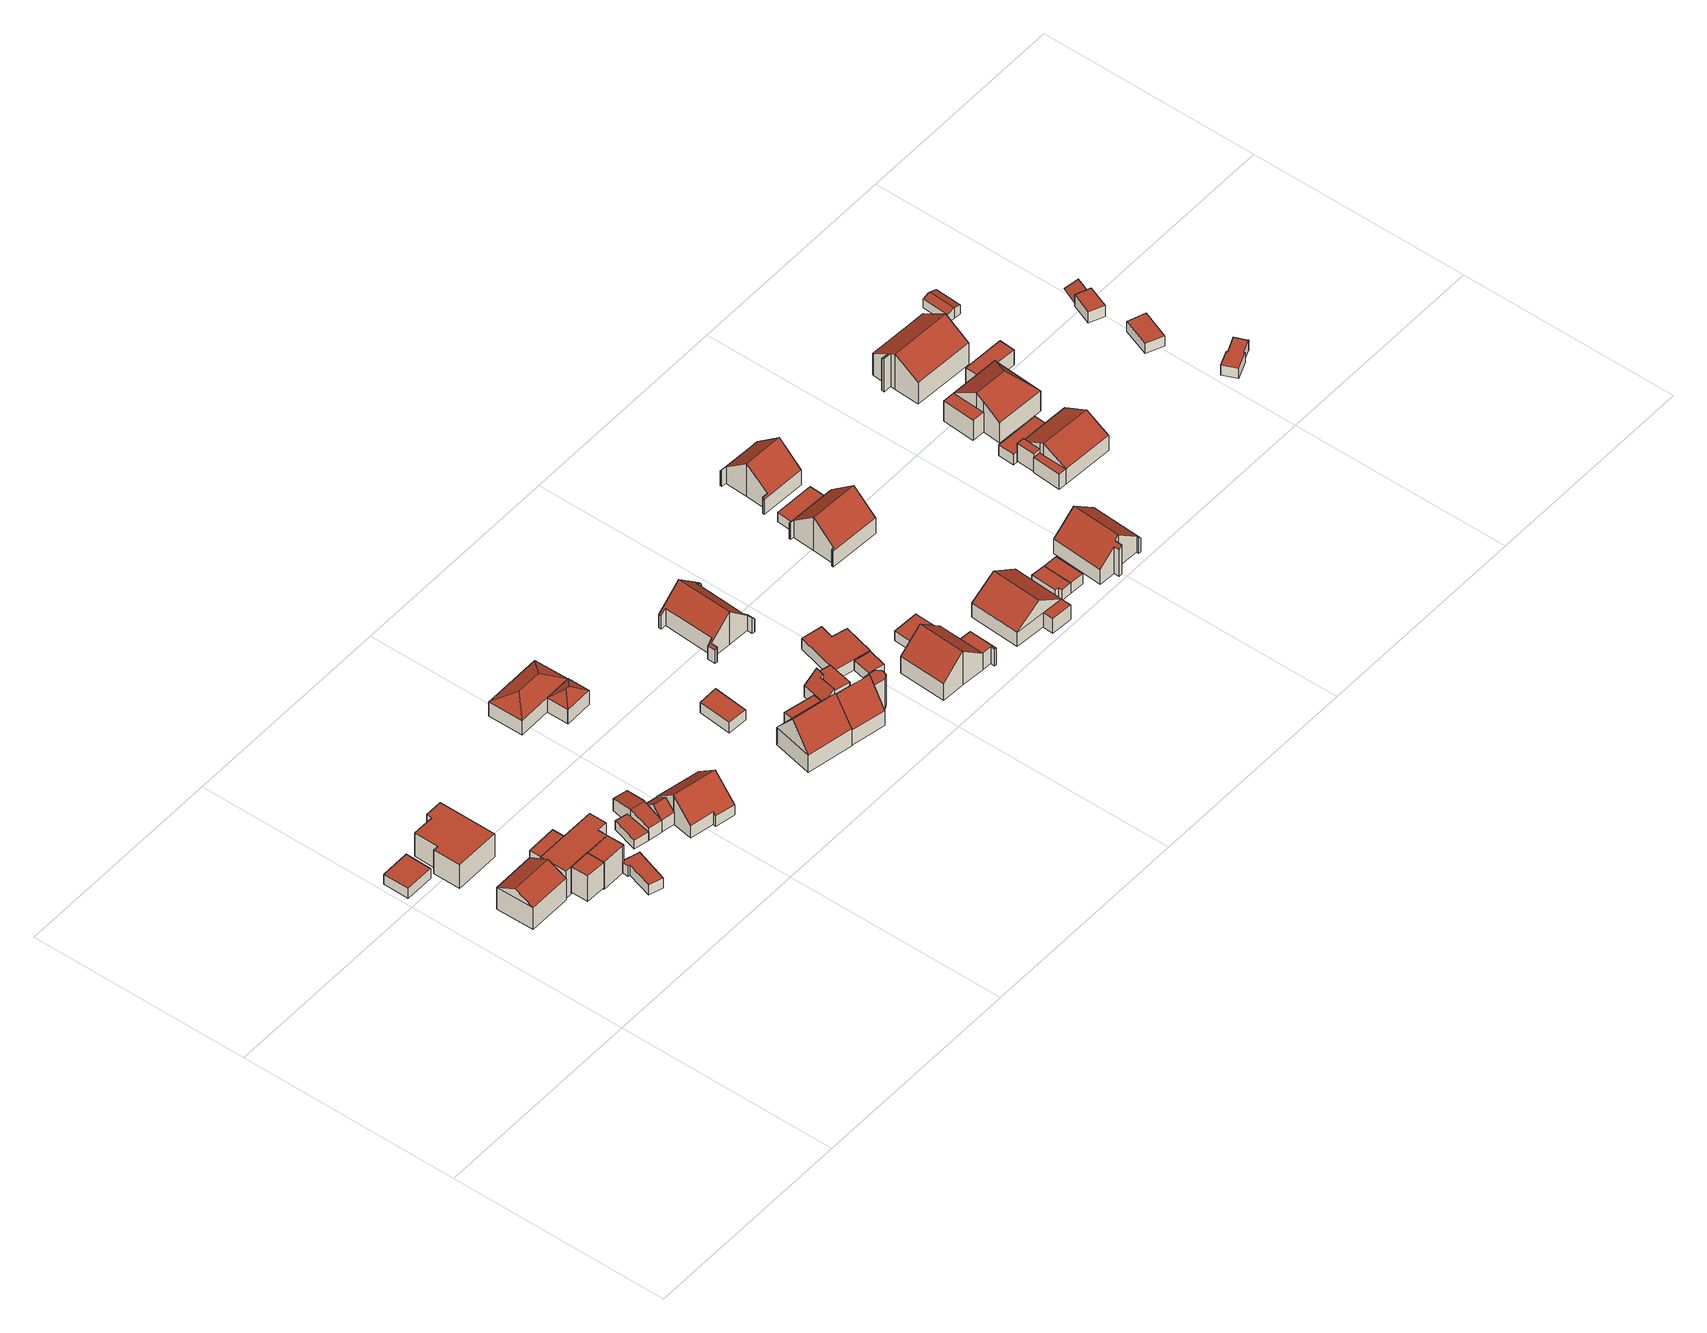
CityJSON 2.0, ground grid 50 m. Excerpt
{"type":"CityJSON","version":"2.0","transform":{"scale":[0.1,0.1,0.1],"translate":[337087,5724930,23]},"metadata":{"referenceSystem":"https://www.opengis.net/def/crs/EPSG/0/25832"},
"CityObjects":{
"building1":{"type":"Building","attributes":{"Geometrietyp2DReferenz":"3000","Gemeindeschluessel":"05170048","function":"31001_2463","roofType":"1000","measuredHeight":2.54},"address":[{"country":"Germany","locality":"Wesel","thoroughfareNumber":"7","thoroughfareName":"Am Lippehafen"}],"geometry":[{"type":"Solid","lod":"2","boundaries":[[[[0,1,2,3]],[[4,5,1,0]],[[6,7,5,4]],[[3,2,7,6]],[[4,0,3,6]],[[1,5,7,2]]]],"semantics":{"surfaces":[{"type":"WallSurface"},{"type":"RoofSurface"},{"type":"GroundSurface"}],"values":[[0,0,0,0,1,2]]}}]},
"building2":{"type":"Building","attributes":{"Geometrietyp2DReferenz":"3000","Gemeindeschluessel":"05170048","function":"31001_1010","roofType":"3100","measuredHeight":7.98},"address":[{"country":"Germany","locality":"Wesel","thoroughfareNumber":"11","thoroughfareName":"Am Lippehafen"}],"geometry":[{"type":"Solid","lod":"2","boundaries":[[[[8,9,10,11]],[[12,13,9,8]],[[14,15,13,12]],[[11,10,15,14]],[[8,16,12]],[[14,17,11]],[[11,17,16,8]],[[12,16,17,14]],[[9,13,15,10]]]],"semantics":{"surfaces":[{"type":"WallSurface"},{"type":"RoofSurface"},{"type":"GroundSurface"}],"values":[[0,0,0,0,0,0,1,1,2]]}}]},
"building3":{"type":"Building","attributes":{"Geometrietyp2DReferenz":"3000","Gemeindeschluessel":"05170048","function":"31001_1010","roofType":"1000","measuredHeight":6.18},"address":[{"country":"Germany","locality":"Wesel","thoroughfareNumber":"7","thoroughfareName":"Am Lippehafen"}],"geometry":[{"type":"Solid","lod":"2","boundaries":[[[[18,19,20,21]],[[22,23,19,18]],[[24,25,23,22]],[[26,27,25,24]],[[28,29,27,26]],[[30,31,29,28]],[[32,33,31,30]],[[21,20,33,32]],[[30,28,26,24,22,18,21,32]],[[19,23,25,27,29,31,33,20]]]],"semantics":{"surfaces":[{"type":"WallSurface"},{"type":"RoofSurface"},{"type":"GroundSurface"}],"values":[[0,0,0,0,0,0,0,0,1,2]]}}]},
"building4":{"type":"Building","attributes":{"Geometrietyp2DReferenz":"3000","Gemeindeschluessel":"05170048","function":"31001_1010","roofType":"1000","measuredHeight":6.7},"address":[{"country":"Germany","locality":"Wesel","thoroughfareNumber":"11","thoroughfareName":"Am Lippehafen"}],"geometry":[{"type":"Solid","lod":"2","boundaries":[[[[34,35,36,37]],[[38,39,35,34]],[[40,41,39,38]],[[37,36,41,40]],[[38,34,37,40]],[[35,39,41,36]]]],"semantics":{"surfaces":[{"type":"WallSurface"},{"type":"RoofSurface"},{"type":"GroundSurface"}],"values":[[0,0,0,0,1,2]]}}]},
"building5":{"type":"Building","attributes":{"Gemeindeschluessel":"05170048","Geometrietyp2DReferenz":"3000","function":"31001_1010"},"address":[{"country":"Germany","locality":"Wesel","thoroughfareNumber":"11","thoroughfareName":"Am Lippehafen"}],"children":["building5-1","building5-2","building5-3"]},
"building5-1":{"type":"BuildingPart","attributes":{"roofType":"1000","measuredHeight":7.15},"parents":["building5"],"geometry":[{"type":"Solid","lod":"2","boundaries":[[[[42,43,44,45]],[[46,47,43,42]],[[48,49,47,46]],[[50,51,52,53]],[[54,55,51,50]],[[56,57,55,54]],[[58,59,57,56]],[[56,54,50,53,48,46,42,45,58]],[[43,47,49,52,51,55,57,59,44]],[[53,52,49,48]],[[45,44,59,58]]]],"semantics":{"surfaces":[{"type":"WallSurface"},{"type":"RoofSurface"},{"type":"GroundSurface"},{"type":"ClosureSurface"}],"values":[[0,0,0,0,0,0,0,1,2,3,3]]}}]},
"building5-2":{"type":"BuildingPart","attributes":{"roofType":"1000","measuredHeight":7.15},"parents":["building5"],"geometry":[{"type":"Solid","lod":"2","boundaries":[[[[60,61,62,63]],[[53,52,61,60]],[[63,62,49,48]],[[53,60,63,48]],[[61,52,49,62]],[[48,49,52,53]]]],"semantics":{"surfaces":[{"type":"WallSurface"},{"type":"RoofSurface"},{"type":"GroundSurface"},{"type":"ClosureSurface"}],"values":[[0,0,0,1,2,3]]}}]},
"building5-3":{"type":"BuildingPart","attributes":{"roofType":"1000","measuredHeight":7.15},"parents":["building5"],"geometry":[{"type":"Solid","lod":"2","boundaries":[[[[45,44,64,65]],[[66,67,59,58]],[[68,69,67,66]],[[70,71,69,68]],[[65,64,71,70]],[[68,66,58,45,65,70]],[[44,59,67,69,71,64]],[[58,59,44,45]]]],"semantics":{"surfaces":[{"type":"WallSurface"},{"type":"RoofSurface"},{"type":"GroundSurface"},{"type":"ClosureSurface"}],"values":[[0,0,0,0,0,1,2,3]]}}]},
"building6":{"type":"Building","attributes":{"Geometrietyp2DReferenz":"3000","Gemeindeschluessel":"05170048","function":"31001_2463","roofType":"1000","measuredHeight":2.77},"address":[{"country":"Germany","locality":"Wesel","thoroughfareNumber":"11","thoroughfareName":"Am Lippehafen"}],"geometry":[{"type":"Solid","lod":"2","boundaries":[[[[72,73,74,75]],[[76,77,73,72]],[[78,79,77,76]],[[80,81,79,78]],[[82,83,81,80]],[[84,85,83,82]],[[86,87,85,84]],[[88,89,87,86]],[[75,74,89,88]],[[86,84,82,80,78,76,72,75,88]],[[73,77,79,81,83,85,87,89,74]]]],"semantics":{"surfaces":[{"type":"WallSurface"},{"type":"RoofSurface"},{"type":"GroundSurface"}],"values":[[0,0,0,0,0,0,0,0,0,1,2]]}}]},
"building7":{"type":"Building","attributes":{"Geometrietyp2DReferenz":"3000","Gemeindeschluessel":"05170048","function":"51009_1610","roofType":"1000","measuredHeight":2.37},"geometry":[{"type":"Solid","lod":"2","boundaries":[[[[90,91,92,93]],[[94,95,91,90]],[[96,97,95,94]],[[93,92,97,96]],[[94,90,93,96]],[[91,95,97,92]]]],"semantics":{"surfaces":[{"type":"WallSurface"},{"type":"RoofSurface"},{"type":"GroundSurface"}],"values":[[0,0,0,0,1,2]]}}]},
"building8":{"type":"Building","attributes":{"Geometrietyp2DReferenz":"3000","Gemeindeschluessel":"05170048","function":"31001_2463","roofType":"3100","measuredHeight":4.3},"address":[{"country":"Germany","locality":"Wesel","thoroughfareNumber":"13","thoroughfareName":"Am Lippehafen"}],"geometry":[{"type":"Solid","lod":"2","boundaries":[[[[98,99,100,101]],[[102,91,99,98]],[[103,104,91,102]],[[105,106,104,103]],[[107,108,106,105]],[[109,110,108,107]],[[101,100,110,109]],[[102,98,101,103]],[[109,107,105,103,101]],[[99,91,104,106,108,110,100]]]],"semantics":{"surfaces":[{"type":"WallSurface"},{"type":"RoofSurface"},{"type":"GroundSurface"}],"values":[[0,0,0,0,0,0,0,1,1,2]]}}]},
"building9":{"type":"Building","attributes":{"Geometrietyp2DReferenz":"3000","Gemeindeschluessel":"05170048","function":"31001_1010","roofType":"3100","measuredHeight":5.19},"address":[{"country":"Germany","locality":"Wesel","thoroughfareNumber":"13","thoroughfareName":"Am Lippehafen"}],"geometry":[{"type":"Solid","lod":"2","boundaries":[[[[111,112,113,114]],[[115,116,112,111]],[[98,117,116,115]],[[114,113,117,98]],[[111,118,115]],[[98,119,114]],[[114,119,118,111]],[[115,118,119,98]],[[112,116,117,113]]]],"semantics":{"surfaces":[{"type":"WallSurface"},{"type":"RoofSurface"},{"type":"GroundSurface"}],"values":[[0,0,0,0,0,0,1,1,2]]}}]},
"building10":{"type":"Building","attributes":{"Geometrietyp2DReferenz":"3000","Gemeindeschluessel":"05170048","function":"31001_1010","roofType":"3100","measuredHeight":7.66},"address":[{"country":"Germany","locality":"Wesel","thoroughfareNumber":"13","thoroughfareName":"Am Lippehafen"}],"geometry":[{"type":"Solid","lod":"2","boundaries":[[[[120,116,121,122]],[[123,124,116,120]],[[125,112,124,123]],[[126,127,112,125]],[[128,129,127,126]],[[130,131,129,128]],[[132,133,131,130]],[[134,135,133,132]],[[122,121,135,134]],[[120,122,134,132,130,128,123]],[[126,125,123,128]],[[116,124,112,127,129,131,133,135,121]]]],"semantics":{"surfaces":[{"type":"WallSurface"},{"type":"RoofSurface"},{"type":"GroundSurface"}],"values":[[0,0,0,0,0,0,0,0,0,1,1,2]]}}]},
"building11":{"type":"Building","attributes":{"Gemeindeschluessel":"05170048","Geometrietyp2DReferenz":"3000","function":"31001_1010"},"address":[{"country":"Germany","locality":"Wesel","thoroughfareNumber":"27a","thoroughfareName":"An der Brauerei"}],"children":["building11-1","building11-2"]},
"building11-1":{"type":"BuildingPart","attributes":{"roofType":"3200","measuredHeight":5.83},"parents":["building11"],"geometry":[{"type":"Solid","lod":"2","boundaries":[[[[136,137,138,139]],[[140,141,137,136]],[[142,143,141,140]],[[139,138,144,145]],[[146,140,136,147]],[[136,139,147]],[[147,139,145,142,146]],[[142,140,146]],[[137,141,143,144,138]],[[142,145,144,143]]]],"semantics":{"surfaces":[{"type":"WallSurface"},{"type":"RoofSurface"},{"type":"GroundSurface"},{"type":"ClosureSurface"}],"values":[[0,0,0,0,1,1,1,1,2,3]]}}]},
"building11-2":{"type":"BuildingPart","attributes":{"roofType":"3200","measuredHeight":5.51},"parents":["building11"],"geometry":[{"type":"MultiSurface","lod":"2","boundaries":[[[148,144,149,150]],[[151,152,143,153]],[[154,155,152,151]],[[150,149,155,154]],[[156,154,151,157]],[[151,153,157]],[[157,153,148,156]],[[148,150,154,156]],[[144,143,152,155,149]],[[148,153,142,145]],[[143,144,145,142]]],"semantics":{"surfaces":[{"type":"WallSurface"},{"type":"RoofSurface"},{"type":"GroundSurface"},{"type":"ClosureSurface"}],"values":[0,0,0,0,1,1,1,1,2,0,3]}}]},
"building12":{"type":"Building","attributes":{"Geometrietyp2DReferenz":"3000","Gemeindeschluessel":"05170048","function":"31001_1010","roofType":"3100","measuredHeight":10.49},"address":[{"country":"Germany","locality":"Wesel","thoroughfareNumber":"15","thoroughfareName":"Am Lippehafen"}],"geometry":[{"type":"Solid","lod":"2","boundaries":[[[[158,159,160,161]],[[162,163,159,158]],[[164,165,163,162]],[[161,160,165,164]],[[158,166,162]],[[164,167,161]],[[161,167,166,158]],[[162,166,167,164]],[[159,163,165,160]]]],"semantics":{"surfaces":[{"type":"WallSurface"},{"type":"RoofSurface"},{"type":"GroundSurface"}],"values":[[0,0,0,0,0,0,1,1,2]]}}]},
"building13":{"type":"Building","attributes":{"Geometrietyp2DReferenz":"3000","Gemeindeschluessel":"05170048","function":"31001_2463","roofType":"1000","measuredHeight":2.71},"address":[{"country":"Germany","locality":"Wesel","thoroughfareNumber":"15","thoroughfareName":"Am Lippehafen"}],"geometry":[{"type":"Solid","lod":"2","boundaries":[[[[168,169,170,171]],[[172,173,169,168]],[[174,175,173,172]],[[171,170,175,174]],[[172,168,171,174]],[[169,173,175,170]]]],"semantics":{"surfaces":[{"type":"WallSurface"},{"type":"RoofSurface"},{"type":"GroundSurface"}],"values":[[0,0,0,0,1,2]]}}]},
"building14":{"type":"Building","attributes":{"Geometrietyp2DReferenz":"3000","Gemeindeschluessel":"05170048","function":"51009_1610","roofType":"1000","measuredHeight":2.67},"geometry":[{"type":"Solid","lod":"2","boundaries":[[[[176,177,178,179]],[[180,181,177,176]],[[182,183,181,180]],[[184,185,183,182]],[[179,178,185,184]],[[182,180,176,179,184]],[[177,181,183,185,178]]]],"semantics":{"surfaces":[{"type":"WallSurface"},{"type":"RoofSurface"},{"type":"GroundSurface"}],"values":[[0,0,0,0,0,1,2]]}}]},
"building15":{"type":"Building","attributes":{"Geometrietyp2DReferenz":"3000","Gemeindeschluessel":"05170048","function":"31001_1010","roofType":"3100","measuredHeight":9.93},"address":[{"country":"Germany","locality":"Wesel","thoroughfareNumber":"17","thoroughfareName":"Am Lippehafen"}],"geometry":[{"type":"Solid","lod":"2","boundaries":[[[[186,187,188,189]],[[190,191,187,186]],[[192,193,191,190]],[[194,195,193,192]],[[196,197,195,194]],[[198,199,197,196]],[[200,201,199,198]],[[202,203,201,200]],[[204,205,203,202]],[[206,207,205,204]],[[208,209,207,206]],[[210,211,209,208]],[[189,188,211,210]],[[210,208,206,204,202,200,198,196,194,189]],[[192,190,186,189,194]],[[187,191,193,195,197,199,201,203,205,207,209,211,188]]]],"semantics":{"surfaces":[{"type":"WallSurface"},{"type":"RoofSurface"},{"type":"GroundSurface"}],"values":[[0,0,0,0,0,0,0,0,0,0,0,0,0,1,1,2]]}}]},
"building16":{"type":"Building","attributes":{"Geometrietyp2DReferenz":"3000","Gemeindeschluessel":"05170048","function":"31001_2723","roofType":"2100","measuredHeight":5.75},"address":[{"country":"Germany","locality":"Wesel","thoroughfareNumber":"15","thoroughfareName":"Am Lippehafen"}],"geometry":[{"type":"Solid","lod":"2","boundaries":[[[[212,213,214,215]],[[216,177,213,212]],[[217,218,177,216]],[[219,220,218,217]],[[221,222,220,219]],[[223,224,222,221]],[[215,214,224,223]],[[221,219,217,216,212,215,223]],[[213,177,218,220,222,224,214]]]],"semantics":{"surfaces":[{"type":"WallSurface"},{"type":"RoofSurface"},{"type":"GroundSurface"}],"values":[[0,0,0,0,0,0,0,1,2]]}}]},
"building17":{"type":"Building","attributes":{"Geometrietyp2DReferenz":"3000","Gemeindeschluessel":"05170048","function":"31001_2723","roofType":"1000","measuredHeight":4.62},"address":[{"country":"Germany","locality":"Wesel","thoroughfareNumber":"17","thoroughfareName":"Am Lippehafen"}],"geometry":[{"type":"Solid","lod":"2","boundaries":[[[[225,226,227,228]],[[229,230,226,225]],[[231,232,230,229]],[[233,234,232,231]],[[235,236,234,233]],[[237,238,236,235]],[[228,227,238,237]],[[235,233,231,229,225,228,237]],[[226,230,232,234,236,238,227]]]],"semantics":{"surfaces":[{"type":"WallSurface"},{"type":"RoofSurface"},{"type":"GroundSurface"}],"values":[[0,0,0,0,0,0,0,1,2]]}}]},
"building18":{"type":"Building","attributes":{"Geometrietyp2DReferenz":"3000","Gemeindeschluessel":"05170048","function":"31001_1010","roofType":"1000","measuredHeight":8.09},"address":[{"country":"Germany","locality":"Wesel","thoroughfareNumber":"17","thoroughfareName":"Am Lippehafen"}],"geometry":[{"type":"Solid","lod":"2","boundaries":[[[[239,240,211,241]],[[242,243,240,239]],[[244,245,243,242]],[[246,247,245,244]],[[186,187,247,246]],[[241,211,187,186]],[[246,244,242,239,241,186]],[[240,243,245,247,187,211]]]],"semantics":{"surfaces":[{"type":"WallSurface"},{"type":"RoofSurface"},{"type":"GroundSurface"}],"values":[[0,0,0,0,0,0,1,2]]}}]},
"building19":{"type":"Building","attributes":{"Geometrietyp2DReferenz":"3000","Gemeindeschluessel":"05170048","function":"31001_1010","roofType":"3100","measuredHeight":8.57},"address":[{"country":"Germany","locality":"Wesel","thoroughfareNumber":"23a","thoroughfareName":"An der Brauerei"}],"geometry":[{"type":"Solid","lod":"2","boundaries":[[[[248,249,250,251]],[[252,253,249,248]],[[254,255,253,252]],[[256,257,255,254]],[[258,259,257,256]],[[260,261,259,258]],[[262,263,261,260]],[[264,265,263,262]],[[266,267,265,264]],[[268,269,267,266]],[[270,271,269,268]],[[272,273,271,270]],[[274,275,273,272]],[[276,277,275,274]],[[278,279,277,276]],[[280,281,279,278]],[[282,283,281,280]],[[251,250,283,282]],[[272,270,268,266,264,262,260,258,256,274]],[[254,252,248,251,282,280,278,276,274,256]],[[249,253,255,257,259,261,263,265,267,269,271,273,275,277,279,281,283,250]]]],"semantics":{"surfaces":[{"type":"WallSurface"},{"type":"RoofSurface"},{"type":"GroundSurface"}],"values":[[0,0,0,0,0,0,0,0,0,0,0,0,0,0,0,0,0,0,1,1,2]]}}]},
"building20":{"type":"Building","attributes":{"Geometrietyp2DReferenz":"3000","Gemeindeschluessel":"05170048","function":"31001_2463","roofType":"1000","measuredHeight":2.53},"address":[{"country":"Germany","locality":"Wesel","thoroughfareNumber":"17","thoroughfareName":"Am Lippehafen"}],"geometry":[{"type":"Solid","lod":"2","boundaries":[[[[284,285,286,287]],[[288,289,285,284]],[[290,291,289,288]],[[287,286,291,290]],[[290,288,284,287]],[[285,289,291,286]]]],"semantics":{"surfaces":[{"type":"WallSurface"},{"type":"RoofSurface"},{"type":"GroundSurface"}],"values":[[0,0,0,0,1,2]]}}]},
"building21":{"type":"Building","attributes":{"Geometrietyp2DReferenz":"3000","Gemeindeschluessel":"05170048","function":"31001_2463","roofType":"1000","measuredHeight":2.77},"address":[{"country":"Germany","locality":"Wesel","thoroughfareNumber":"17","thoroughfareName":"Am Lippehafen"}],"geometry":[{"type":"Solid","lod":"2","boundaries":[[[[292,293,294,295]],[[296,297,293,292]],[[298,299,297,296]],[[300,301,299,298]],[[302,285,301,300]],[[303,286,285,302]],[[295,294,286,303]],[[302,300,298,296,292,295,303]],[[293,297,299,301,285,286,294]]]],"semantics":{"surfaces":[{"type":"WallSurface"},{"type":"RoofSurface"},{"type":"GroundSurface"}],"values":[[0,0,0,0,0,0,0,1,2]]}}]},
"building22":{"type":"Building","attributes":{"Gemeindeschluessel":"05170048","Geometrietyp2DReferenz":"3000","function":"31001_1010"},"address":[{"country":"Germany","locality":"Wesel","thoroughfareNumber":"15c","thoroughfareName":"An der Brauerei"}],"children":["building22-1","building22-2"]},
"building22-1":{"type":"BuildingPart","attributes":{"roofType":"3100","measuredHeight":9.04},"parents":["building22"],"geometry":[{"type":"Solid","lod":"2","boundaries":[[[[304,305,306,307]],[[308,309,305,304]],[[310,311,309,308]],[[312,313,311,310]],[[314,315,313,312]],[[316,317,315,314]],[[307,306,318,319]],[[308,304,307,310]],[[319,316,314,312,310,307]],[[305,309,311,313,315,317,318,306]],[[319,318,317,316]]]],"semantics":{"surfaces":[{"type":"WallSurface"},{"type":"RoofSurface"},{"type":"GroundSurface"},{"type":"ClosureSurface"}],"values":[[0,0,0,0,0,0,0,1,1,2,3]]}}]},
"building22-2":{"type":"BuildingPart","attributes":{"roofType":"1000","measuredHeight":4.47},"parents":["building22"],"geometry":[{"type":"Solid","lod":"2","boundaries":[[[[320,321,322,323]],[[319,318,321,320]],[[324,325,317,316]],[[326,327,325,324]],[[323,322,327,326]],[[324,316,319,320,323,326]],[[321,318,317,325,327,322]],[[316,317,318,319]]]],"semantics":{"surfaces":[{"type":"WallSurface"},{"type":"RoofSurface"},{"type":"GroundSurface"},{"type":"ClosureSurface"}],"values":[[0,0,0,0,0,1,2,3]]}}]},
"building23":{"type":"Building","attributes":{"Geometrietyp2DReferenz":"3000","Gemeindeschluessel":"05170048","function":"31001_2463","roofType":"1000","measuredHeight":2.54},"address":[{"country":"Germany","locality":"Wesel","thoroughfareNumber":"15c","thoroughfareName":"An der Brauerei"}],"geometry":[{"type":"Solid","lod":"2","boundaries":[[[[328,329,330,331]],[[332,333,329,328]],[[334,335,333,332]],[[336,337,335,334]],[[331,330,337,336]],[[334,332,328,331,336]],[[329,333,335,337,330]]]],"semantics":{"surfaces":[{"type":"WallSurface"},{"type":"RoofSurface"},{"type":"GroundSurface"}],"values":[[0,0,0,0,0,1,2]]}}]},
"building24":{"type":"Building","attributes":{"Gemeindeschluessel":"05170048","Geometrietyp2DReferenz":"3000","function":"31001_1010"},"address":[{"country":"Germany","locality":"Wesel","thoroughfareNumber":"15b","thoroughfareName":"An der Brauerei"}],"children":["building24-1","building24-2"]},
"building24-1":{"type":"BuildingPart","attributes":{"roofType":"3100","measuredHeight":7.87},"parents":["building24"],"geometry":[{"type":"MultiSurface","lod":"2","boundaries":[[[338,339,340,341]],[[342,343,344,345]],[[341,340,343,342]],[[338,346,345]],[[342,347,341]],[[341,347,346,338]],[[345,346,347,342]],[[339,344,343,340]],[[348,345,344,349]],[[348,349,339,338]]],"semantics":{"surfaces":[{"type":"WallSurface"},{"type":"RoofSurface"},{"type":"GroundSurface"},{"type":"ClosureSurface"}],"values":[0,0,0,0,0,1,1,2,0,3]}}]},
"building24-2":{"type":"BuildingPart","attributes":{"roofType":"1000","measuredHeight":3.81},"parents":["building24"],"geometry":[{"type":"Solid","lod":"2","boundaries":[[[[350,351,339,338]],[[352,353,351,350]],[[348,349,353,352]],[[352,350,338,348]],[[351,353,349,339]],[[338,339,349,348]]]],"semantics":{"surfaces":[{"type":"WallSurface"},{"type":"RoofSurface"},{"type":"GroundSurface"},{"type":"ClosureSurface"}],"values":[[0,0,0,1,2,3]]}}]},
"building25":{"type":"Building","attributes":{"Geometrietyp2DReferenz":"3000","Gemeindeschluessel":"05170048","function":"31001_1010","roofType":"3100","measuredHeight":8.92},"address":[{"country":"Germany","locality":"Wesel","thoroughfareNumber":"17a","thoroughfareName":"An der Brauerei"}],"geometry":[{"type":"Solid","lod":"2","boundaries":[[[[354,355,356,357]],[[358,359,355,354]],[[360,361,359,358]],[[362,363,361,360]],[[364,365,363,362]],[[366,367,365,364]],[[368,369,367,366]],[[370,371,369,368]],[[372,373,371,370]],[[374,375,373,372]],[[376,377,375,374]],[[357,356,377,376]],[[362,360,358,354,357,376,374,364]],[[372,370,368,366,364,374]],[[355,359,361,363,365,367,369,371,373,375,377,356]]]],"semantics":{"surfaces":[{"type":"WallSurface"},{"type":"RoofSurface"},{"type":"GroundSurface"}],"values":[[0,0,0,0,0,0,0,0,0,0,0,0,1,1,2]]}}]},
"building26":{"type":"Building","attributes":{"Geometrietyp2DReferenz":"3000","Gemeindeschluessel":"05170048","function":"31001_2463","roofType":"1000","measuredHeight":2.72},"address":[{"country":"Germany","locality":"Wesel","thoroughfareNumber":"15b","thoroughfareName":"An der Brauerei"}],"geometry":[{"type":"Solid","lod":"2","boundaries":[[[[378,379,380,381]],[[382,383,379,378]],[[384,385,383,382]],[[386,387,385,384]],[[388,389,387,386]],[[381,380,389,388]],[[386,384,382,378,381,388]],[[379,383,385,387,389,380]]]],"semantics":{"surfaces":[{"type":"WallSurface"},{"type":"RoofSurface"},{"type":"GroundSurface"}],"values":[[0,0,0,0,0,0,1,2]]}}]},
"building27":{"type":"Building","attributes":{"Geometrietyp2DReferenz":"3000","Gemeindeschluessel":"05170048","function":"31001_2463","roofType":"1000","measuredHeight":2.41},"address":[{"country":"Germany","locality":"Wesel","thoroughfareNumber":"17a","thoroughfareName":"An der Brauerei"}],"geometry":[{"type":"Solid","lod":"2","boundaries":[[[[390,391,392,393]],[[394,395,391,390]],[[396,397,395,394]],[[393,392,397,396]],[[394,390,393,396]],[[391,395,397,392]]]],"semantics":{"surfaces":[{"type":"WallSurface"},{"type":"RoofSurface"},{"type":"GroundSurface"}],"values":[[0,0,0,0,1,2]]}}]},
"building28":{"type":"Building","attributes":{"Geometrietyp2DReferenz":"3000","Gemeindeschluessel":"05170048","function":"31001_2463","roofType":"1000","measuredHeight":2.71},"address":[{"country":"Germany","locality":"Wesel","thoroughfareNumber":"15a","thoroughfareName":"An der Brauerei"}],"geometry":[{"type":"Solid","lod":"2","boundaries":[[[[398,399,387,386]],[[400,401,399,398]],[[388,389,401,400]],[[386,387,389,388]],[[400,398,386,388]],[[399,401,389,387]]]],"semantics":{"surfaces":[{"type":"WallSurface"},{"type":"RoofSurface"},{"type":"GroundSurface"}],"values":[[0,0,0,0,1,2]]}}]},
"building29":{"type":"Building","attributes":{"Geometrietyp2DReferenz":"3000","Gemeindeschluessel":"05170048","function":"31001_1010","roofType":"3100","measuredHeight":8.69},"address":[{"country":"Germany","locality":"Wesel","thoroughfareNumber":"17b","thoroughfareName":"An der Brauerei"}],"geometry":[{"type":"Solid","lod":"2","boundaries":[[[[402,403,404,405]],[[406,407,403,402]],[[408,409,407,406]],[[410,411,409,408]],[[412,413,411,410]],[[414,415,413,412]],[[416,417,415,414]],[[418,419,417,416]],[[420,421,419,418]],[[422,423,421,420]],[[424,425,423,422]],[[405,404,425,424]],[[420,418,416,414,412,410,408,422]],[[406,402,405,424,422,408]],[[403,407,409,411,413,415,417,419,421,423,425,404]]]],"semantics":{"surfaces":[{"type":"WallSurface"},{"type":"RoofSurface"},{"type":"GroundSurface"}],"values":[[0,0,0,0,0,0,0,0,0,0,0,0,1,1,2]]}}]},
"building30":{"type":"Building","attributes":{"Geometrietyp2DReferenz":"3000","Gemeindeschluessel":"05170048","function":"31001_1010","roofType":"3100","measuredHeight":8.43},"address":[{"country":"Germany","locality":"Wesel","thoroughfareNumber":"15a","thoroughfareName":"An der Brauerei"}],"geometry":[{"type":"Solid","lod":"2","boundaries":[[[[426,427,428,429]],[[430,431,427,426]],[[432,433,431,430]],[[434,435,433,432]],[[436,437,435,434]],[[438,439,437,436]],[[440,441,439,438]],[[442,443,441,440]],[[444,445,443,442]],[[446,447,445,444]],[[448,449,447,446]],[[429,428,449,448]],[[438,436,434,432,430,426,429,440]],[[448,446,444,442,440,429]],[[427,431,433,435,437,439,441,443,445,447,449,428]]]],"semantics":{"surfaces":[{"type":"WallSurface"},{"type":"RoofSurface"},{"type":"GroundSurface"}],"values":[[0,0,0,0,0,0,0,0,0,0,0,0,1,1,2]]}}]},
"building31":{"type":"Building","attributes":{"Geometrietyp2DReferenz":"3000","Gemeindeschluessel":"05170048","function":"31001_2463","roofType":"1000","measuredHeight":2.73},"address":[{"country":"Germany","locality":"Wesel","thoroughfareNumber":"13c","thoroughfareName":"An der Brauerei"}],"geometry":[{"type":"Solid","lod":"2","boundaries":[[[[450,451,452,453]],[[454,455,451,450]],[[456,457,455,454]],[[458,459,457,456]],[[460,461,459,458]],[[462,463,461,460]],[[453,452,463,462]],[[460,458,456,454,450,453,462]],[[451,455,457,459,461,463,452]]]],"semantics":{"surfaces":[{"type":"WallSurface"},{"type":"RoofSurface"},{"type":"GroundSurface"}],"values":[[0,0,0,0,0,0,0,1,2]]}}]},
"building32":{"type":"Building","attributes":{"Gemeindeschluessel":"05170048","Geometrietyp2DReferenz":"3000","function":"31001_1010"},"address":[{"country":"Germany","locality":"Wesel","thoroughfareNumber":"13c","thoroughfareName":"An der Brauerei"}],"children":["building32-1","building32-2","building32-3"]},
"building32-1":{"type":"BuildingPart","attributes":{"roofType":"3100","measuredHeight":6.98},"parents":["building32"],"geometry":[{"type":"MultiSurface","lod":"2","boundaries":[[[464,459,461,465]],[[466,457,459,464]],[[467,468,457,466]],[[469,470,468,467]],[[471,472,470,469]],[[473,474,472,471]],[[473,471,469,475]],[[467,466,464,465,476,475,469]],[[477,478,461,459,457,468,470,472,474]],[[475,479,473]],[[479,477,474,473]],[[475,476,480,479]],[[477,479,480,478]],[[481,482,461,478]],[[476,483,484]],[[484,483,465,482,481]]],"semantics":{"surfaces":[{"type":"WallSurface"},{"type":"RoofSurface"},{"type":"GroundSurface"},{"type":"ClosureSurface"}],"values":[0,0,0,0,0,0,1,1,2,0,3,0,3,0,0,3]}}]},
"building32-2":{"type":"BuildingPart","attributes":{"roofType":"1000","measuredHeight":3.85},"parents":["building32"],"geometry":[{"type":"MultiSurface","lod":"2","boundaries":[[[485,486,487,488]],[[488,487,474,473]],[[480,485,488,473]],[[486,478,474,487]],[[489,481,478,486]],[[485,480,481,489]],[[479,473,474,477]],[[480,479,477,478]]],"semantics":{"surfaces":[{"type":"WallSurface"},{"type":"RoofSurface"},{"type":"GroundSurface"},{"type":"ClosureSurface"}],"values":[0,0,1,2,0,3,3,3]}}]},
"building32-3":{"type":"BuildingPart","attributes":{"roofType":"1000","measuredHeight":4.71},"address":[{"country":"Germany","locality":"Wesel","thoroughfareNumber":"13c","thoroughfareName":"An der Brauerei"}],"parents":["building32"],"geometry":[{"type":"MultiSurface","lod":"2","boundaries":[[[490,482,491,492]],[[492,491,489,493]],[[484,490,492,493]],[[482,481,489,491]],[[490,483,465]],[[465,483,484,481,482]],[[484,493,485,480]],[[489,481,480,485]]],"semantics":{"surfaces":[{"type":"WallSurface"},{"type":"RoofSurface"},{"type":"GroundSurface"},{"type":"ClosureSurface"}],"values":[0,0,1,2,0,3,0,3]}}]},
"building33":{"type":"Building","attributes":{"Gemeindeschluessel":"05170048","Geometrietyp2DReferenz":"3000","function":"31001_1010"},"address":[{"country":"Germany","locality":"Wesel","thoroughfareNumber":"13b","thoroughfareName":"An der Brauerei"}],"children":["building33-1","building33-2"]},
"building33-1":{"type":"BuildingPart","attributes":{"roofType":"5000","measuredHeight":9.34},"parents":["building33"],"geometry":[{"type":"MultiSurface","lod":"2","boundaries":[[[494,495,496,497]],[[498,499,500,501]],[[502,503,499,498]],[[504,505,503,502]],[[497,496,505,504]],[[506,494,497,504,507]],[[504,502,507]],[[502,498,501,506,507]],[[495,508,500,499,503,505,496]],[[506,509,510,494]],[[509,508,495,510]],[[506,501,509]],[[508,509,501,500]]],"semantics":{"surfaces":[{"type":"WallSurface"},{"type":"RoofSurface"},{"type":"GroundSurface"},{"type":"ClosureSurface"}],"values":[0,0,0,0,0,1,1,1,2,0,3,0,3]}}]},
"building33-2":{"type":"BuildingPart","attributes":{"roofType":"1000","measuredHeight":5.3},"parents":["building33"],"geometry":[{"type":"MultiSurface","lod":"2","boundaries":[[[511,512,513,514]],[[501,500,512,511]],[[514,513,495,510]],[[501,511,514,510]],[[512,500,495,513]],[[509,510,495,508]],[[501,509,508,500]]],"semantics":{"surfaces":[{"type":"WallSurface"},{"type":"RoofSurface"},{"type":"GroundSurface"},{"type":"ClosureSurface"}],"values":[0,0,0,1,2,3,3]}}]},
"building34":{"type":"Building","attributes":{"Geometrietyp2DReferenz":"3000","Gemeindeschluessel":"05170048","function":"31001_1010","roofType":"3100","measuredHeight":9.41},"address":[{"country":"Germany","locality":"Wesel","thoroughfareNumber":"13a","thoroughfareName":"An der Brauerei"}],"geometry":[{"type":"Solid","lod":"2","boundaries":[[[[515,516,517,518]],[[519,520,516,515]],[[521,522,520,519]],[[523,524,522,521]],[[525,526,524,523]],[[527,528,526,525]],[[529,530,528,527]],[[531,532,530,529]],[[533,534,532,531]],[[535,536,534,533]],[[537,538,536,535]],[[518,517,538,537]],[[518,537,535,515]],[[533,531,529,527,525,523,521,519,515,535]],[[516,520,522,524,526,528,530,532,534,536,538,517]]]],"semantics":{"surfaces":[{"type":"WallSurface"},{"type":"RoofSurface"},{"type":"GroundSurface"}],"values":[[0,0,0,0,0,0,0,0,0,0,0,0,1,1,2]]}}]},
"building35":{"type":"Building","attributes":{"Geometrietyp2DReferenz":"3000","Gemeindeschluessel":"05170048","function":"31001_2463","roofType":"1000","measuredHeight":4.01},"address":[{"country":"Germany","locality":"Wesel","thoroughfareNumber":"13b","thoroughfareName":"An der Brauerei"}],"geometry":[{"type":"Solid","lod":"2","boundaries":[[[[539,540,541,542]],[[543,544,540,539]],[[545,546,544,543]],[[547,548,546,545]],[[542,541,548,547]],[[545,543,539,542,547]],[[540,544,546,548,541]]]],"semantics":{"surfaces":[{"type":"WallSurface"},{"type":"RoofSurface"},{"type":"GroundSurface"}],"values":[[0,0,0,0,0,1,2]]}}]},
"building36":{"type":"Building","attributes":{"Geometrietyp2DReferenz":"3000","Gemeindeschluessel":"05170048","function":"31001_1313","roofType":"3100","measuredHeight":2.97},"address":[{"country":"Germany","locality":"Wesel","thoroughfareNumber":"13a","thoroughfareName":"An der Brauerei"}],"geometry":[{"type":"Solid","lod":"2","boundaries":[[[[549,550,551,552]],[[553,554,550,549]],[[555,556,554,553]],[[557,558,556,555]],[[559,560,558,557]],[[561,562,560,559]],[[563,564,562,561]],[[552,551,564,563]],[[555,553,549,552,557]],[[563,561,559,557,552]],[[550,554,556,558,560,562,564,551]]]],"semantics":{"surfaces":[{"type":"WallSurface"},{"type":"RoofSurface"},{"type":"GroundSurface"}],"values":[[0,0,0,0,0,0,0,0,1,1,2]]}}]},
"building37":{"type":"Building","attributes":{"Geometrietyp2DReferenz":"3000","Gemeindeschluessel":"05170048","function":"51009_1610","roofType":"1000","measuredHeight":2.69},"geometry":[{"type":"Solid","lod":"2","boundaries":[[[[565,566,567,568]],[[569,570,566,565]],[[571,572,570,569]],[[568,567,572,571]],[[569,565,568,571]],[[566,570,572,567]]]],"semantics":{"surfaces":[{"type":"WallSurface"},{"type":"RoofSurface"},{"type":"GroundSurface"}],"values":[[0,0,0,0,1,2]]}}]},
"building38":{"type":"Building","attributes":{"Geometrietyp2DReferenz":"3000","Gemeindeschluessel":"05170048","function":"31001_1010","roofType":"1000","measuredHeight":2.67},"address":[{"country":"Germany","locality":"Wesel","thoroughfareNumber":"20","thoroughfareName":"Lippeblick"}],"geometry":[{"type":"Solid","lod":"2","boundaries":[[[[573,574,575,576]],[[577,578,574,573]],[[579,580,578,577]],[[581,582,580,579]],[[583,584,582,581]],[[585,586,584,583]],[[587,588,586,585]],[[589,590,588,587]],[[576,575,590,589]],[[587,585,583,581,579,577,573,576,589]],[[574,578,580,582,584,586,588,590,575]]]],"semantics":{"surfaces":[{"type":"WallSurface"},{"type":"RoofSurface"},{"type":"GroundSurface"}],"values":[[0,0,0,0,0,0,0,0,0,1,2]]}}]},
"building39":{"type":"Building","attributes":{"Geometrietyp2DReferenz":"3000","Gemeindeschluessel":"05170048","function":"51009_1610","roofType":"1000","measuredHeight":3},"geometry":[{"type":"Solid","lod":"2","boundaries":[[[[591,592,593,594]],[[595,596,592,591]],[[597,598,596,595]],[[594,593,598,597]],[[595,591,594,597]],[[592,596,598,593]]]],"semantics":{"surfaces":[{"type":"WallSurface"},{"type":"RoofSurface"},{"type":"GroundSurface"}],"values":[[0,0,0,0,1,2]]}}]},
"building40":{"type":"Building","attributes":{"Geometrietyp2DReferenz":"3000","Gemeindeschluessel":"05170048","function":"51009_1610","roofType":"2100","measuredHeight":1.06},"geometry":[{"type":"Solid","lod":"2","boundaries":[[[[599,600,601]],[[602,603,604]],[[601,600,603,602]],[[604,599,601,602]],[[599,604,603,600]]]],"semantics":{"surfaces":[{"type":"WallSurface"},{"type":"RoofSurface"},{"type":"GroundSurface"}],"values":[[0,0,0,1,2]]}}]}
},
"vertices":[
[73,572,46],[73,572,20],[6,572,20],[6,572,46],[72,513,46],[72,513,20],[6,513,46],[6,513,20],
[84,278,83],[84,278,26],[182,278,26],[182,278,83],[83,364,83],[83,364,26],[182,365,83],[182,365,26],[84,321,106],[182,321,106],
[85,516,83],[85,516,21],[85,454,21],[85,454,83],[97,516,83],[97,516,21],[98,572,83],[98,572,21],[148,571,83],[148,571,21],[149,584,83],[149,584,21],[189,584,83],[189,584,21],[189,454,83],[189,454,21],
[244,238,102],[244,238,35],[244,278,35],[244,278,102],[197,239,102],[197,239,35],[197,278,102],[197,278,35],
[197,278,101],[197,278,29],[244,278,29],[244,278,101],[182,278,101],[182,278,29],[182,339,101],[182,339,29],[327,339,101],[327,339,29],[251,339,29],[251,339,101],[327,299,101],[327,299,29],[303,299,101],[303,299,29],[303,278,101],[303,278,29],
[251,366,101],[251,366,29],[182,365,29],[182,365,101],
[244,238,29],[244,238,101],[303,241,101],[303,241,29],[303,238,101],[303,238,29],[299,238,101],[299,238,29],
[303,241,57],[303,241,30],[303,238,30],[303,238,57],[337,231,57],[337,231,30],[340,230,57],[340,230,30],[315,154,57],[315,154,30],[284,164,57],[284,164,30],[303,224,57],[303,224,30],[298,224,57],[298,224,30],[299,238,57],[299,238,30],
[390,249,59],[390,249,36],[402,309,36],[402,309,59],[356,256,59],[356,256,36],[374,315,59],[374,315,36],
[422,243,68],[422,243,36],[432,292,36],[432,292,79],[390,249,68],[400,299,79],[400,299,36],[410,349,68],[410,349,36],[442,342,68],[442,342,36],[433,294,79],[433,294,36],
[463,288,68],[463,288,37],[433,294,37],[433,294,68],[452,237,68],[452,237,37],[422,243,37],[457,262,89],[427,268,89],
[452,237,111],[443,191,37],[443,191,70],[453,240,113],[453,240,37],[463,288,70],[562,268,70],[562,268,37],[552,220,113],[552,220,37],[541,165,64],[541,165,37],[496,174,64],[496,174,37],[497,181,70],[497,181,37],
[462,687,65],[462,687,28],[463,608,28],[463,608,65],[600,688,65],[600,688,28],[601,610,65],[601,610,28],[538,609,28],[538,609,65],[562,649,86],[502,648,86],
[538,609,66],[538,561,28],[538,561,66],[602,560,66],[602,560,28],[601,610,66],[538,559,66],[538,559,28],[565,585,83],[574,585,83],
[837,199,80],[837,199,35],[734,219,35],[734,219,80],[818,108,80],[818,108,35],[714,129,80],[714,129,35],[827,153,139],[724,174,139],
[756,383,61],[756,383,34],[710,383,34],[710,383,61],[748,304,61],[748,304,34],[703,308,61],[703,308,34],
[847,196,67],[847,196,40],[853,226,40],[853,226,67],[837,199,67],[837,199,40],[778,211,67],[778,211,40],[783,241,67],[783,241,40],
[903,123,118],[903,123,37],[906,136,37],[906,136,136],[896,92,76],[896,92,37],[818,108,76],[818,108,37],[828,153,136],[828,153,37],[838,199,76],[838,199,37],[847,198,74],[847,198,37],[847,196,76],[847,196,37],[871,192,75],[871,192,37],[906,183,76],[906,183,37],[907,183,76],[907,183,37],[915,181,76],[915,181,37],[909,152,114],[909,152,37],
[871,192,91],[871,192,40],[878,230,40],[878,230,91],[847,196,68],[847,198,68],[847,198,40],[859,254,69],[859,254,40],[888,248,97],[888,248,40],[883,228,97],[883,228,40],
[883,228,85],[883,228,38],[878,230,38],[878,230,85],[888,248,85],[888,248,38],[919,240,85],[919,240,38],[907,183,85],[907,183,38],[906,183,85],[906,183,38],[871,192,85],[871,192,38],
[936,147,118],[936,147,37],[909,152,118],[943,136,118],[943,136,37],[940,124,118],[940,124,37],[930,118,118],[930,118,37],
[937,435,68],[937,435,33],[938,453,33],[938,453,68],[931,436,74],[931,436,33],[931,448,74],[931,448,33],[883,451,119],[883,451,33],[834,454,73],[834,454,33],[833,441,73],[833,441,33],[827,441,68],[827,441,33],[828,459,68],[828,459,33],[840,459,79],[840,459,33],[847,574,79],[847,574,33],[835,575,68],[835,575,33],[835,581,68],[835,581,33],[890,578,119],[890,578,33],[945,575,68],[945,575,33],[945,569,68],[945,569,33],[933,570,79],[933,570,33],[926,454,79],[926,454,33],
[1012,220,60],[1012,220,34],[975,228,34],[975,228,60],[1002,178,60],[1002,178,34],[966,187,60],[966,187,34],
[957,339,62],[957,339,34],[930,239,34],[930,239,62],[1004,329,62],[1004,329,34],[996,298,62],[996,298,34],[1030,289,62],[1030,289,34],[1012,220,62],[975,228,62],
[1023,54,70],[1023,54,26],[1077,51,26],[1077,51,116],[1029,161,70],[1029,161,26],[1083,158,116],[1083,158,26],[1084,157,115],[1084,157,26],[1137,154,70],[1137,154,26],[1134,103,70],[1134,103,26],[1131,47,26],[1131,47,70],
[1153,46,70],[1153,46,26],[1153,36,26],[1153,36,70],[1161,101,70],[1161,101,26],[1157,36,70],[1157,36,26],
[1147,219,52],[1147,219,27],[1088,222,27],[1088,222,52],[1143,154,52],[1143,154,27],[1137,154,52],[1137,154,27],[1084,157,52],[1084,157,27],
[1338,26,63],[1338,26,25],[1345,141,25],[1345,141,63],[1226,149,63],[1226,149,25],[1219,35,25],[1219,35,63],[1278,31,103],[1285,145,103],[1289,30,63],[1289,30,25],
[1336,2,63],[1336,2,25],[1287,5,63],[1287,5,25],
[1173,542,65],[1173,542,24],[1173,538,24],[1173,538,69],[1190,541,65],[1190,541,24],[1281,536,65],[1281,536,24],[1291,535,65],[1291,535,24],[1288,480,113],[1288,480,24],[1284,425,65],[1284,425,24],[1167,432,65],[1167,432,24],[1167,436,68],[1167,436,24],[1174,436,68],[1174,436,24],[1177,487,113],[1177,487,24],[1181,537,69],[1181,537,24],
[1365,55,52],[1365,55,25],[1365,45,25],[1365,45,52],[1357,56,52],[1357,56,25],[1360,114,52],[1360,114,25],[1393,111,52],[1393,111,25],[1389,44,52],[1389,44,25],
[1284,581,49],[1284,581,25],[1194,586,25],[1194,586,49],[1281,536,49],[1281,536,25],[1190,541,49],[1190,541,25],
[1426,109,52],[1426,109,25],[1422,42,52],[1422,42,25],
[1193,621,68],[1193,621,25],[1192,617,25],[1192,617,64],[1205,620,68],[1205,620,25],[1208,671,112],[1208,671,25],[1211,722,68],[1211,722,25],[1199,723,68],[1199,723,25],[1199,727,64],[1199,727,25],[1211,726,64],[1211,726,25],[1283,722,64],[1283,722,25],[1302,721,64],[1302,721,25],[1299,666,112],[1299,666,25],[1295,611,64],[1295,611,25],
[1490,20,100],[1490,20,23],[1499,20,23],[1499,20,108],[1489,3,100],[1489,3,23],[1481,3,93],[1481,3,23],[1481,15,93],[1481,15,23],[1443,17,61],[1443,17,23],[1451,135,61],[1451,135,23],[1506,131,108],[1506,131,23],[1562,128,61],[1562,128,23],[1555,11,61],[1555,11,23],[1550,11,64],[1550,11,23],[1551,17,64],[1551,17,23],
[1585,373,52],[1585,373,24],[1583,336,24],[1583,336,52],[1685,367,52],[1685,367,24],[1683,334,52],[1683,334,24],[1611,338,52],[1611,338,24],[1611,335,52],[1611,335,24],[1593,336,52],[1593,336,24],
[1611,338,63],[1611,335,65],[1683,334,63],[1729,331,63],[1729,331,24],[1726,276,94],[1726,276,24],[1723,222,63],[1723,222,24],[1606,229,63],[1606,229,24],[1608,284,94],[1609,294,88],[1608,284,24],[1609,294,24],[1608,284,63],[1609,294,63],[1609,294,26],[1611,335,26],[1610,320,73],[1609,294,73],
[1591,295,63],[1591,295,24],[1587,230,24],[1587,230,63],[1591,295,26],
[1611,335,73],[1593,336,26],[1593,336,73],[1591,295,73],
[1625,441,91],[1625,441,10],[1622,400,10],[1622,400,63],[1701,511,63],[1701,511,10],[1629,516,10],[1629,516,63],[1742,509,63],[1742,509,10],[1734,393,63],[1734,393,10],[1626,458,103],[1703,453,103],[1626,458,10],[1626,458,63],[1625,441,63],
[1601,517,63],[1601,517,10],[1596,443,10],[1596,443,63],
[1609,639,103],[1609,639,9],[1606,582,9],[1606,582,65],[1610,650,96],[1610,650,9],[1592,651,96],[1592,651,9],[1593,658,92],[1593,658,9],[1610,657,92],[1610,657,9],[1612,693,67],[1612,693,9],[1613,696,65],[1613,696,9],[1652,694,65],[1652,694,9],[1753,688,65],[1753,688,9],[1749,631,103],[1749,631,9],[1746,573,65],[1746,573,9],
[1797,540,52],[1797,540,12],[1702,546,12],[1702,546,52],[1795,505,52],[1795,505,12],[1742,509,52],[1742,509,12],[1701,511,52],[1701,511,12],
[1790,659,49],[1790,659,26],[1808,658,26],[1808,658,55],[1794,721,49],[1794,721,26],[1809,720,54],[1809,720,26],[1811,719,55],[1811,719,26],[1829,718,49],[1829,718,26],[1826,665,49],[1826,665,26],[1825,657,49],[1825,657,26],
[1987,300,67],[1987,300,40],[2012,364,40],[2012,364,67],[1949,316,67],[1949,316,40],[1972,379,67],[1972,379,40],
[2063,198,68],[2063,198,42],[2027,182,42],[2027,182,68],[2074,172,68],[2074,172,42],[2075,171,68],[2075,171,42],[2045,158,68],[2045,158,42],[2046,155,68],[2046,155,42],[2006,139,68],[2006,139,42],[1992,171,68],[1992,171,42],[2026,185,68],[2026,185,42],
[1984,439,61],[1984,439,31],[2003,488,31],[2003,488,61],[1951,453,61],[1951,453,31],[1970,501,61],[1970,501,31],
[1976,505,31],[2005,493,31],[2005,493,41],[2021,533,41],[2021,533,31],[1993,544,31]
]}
